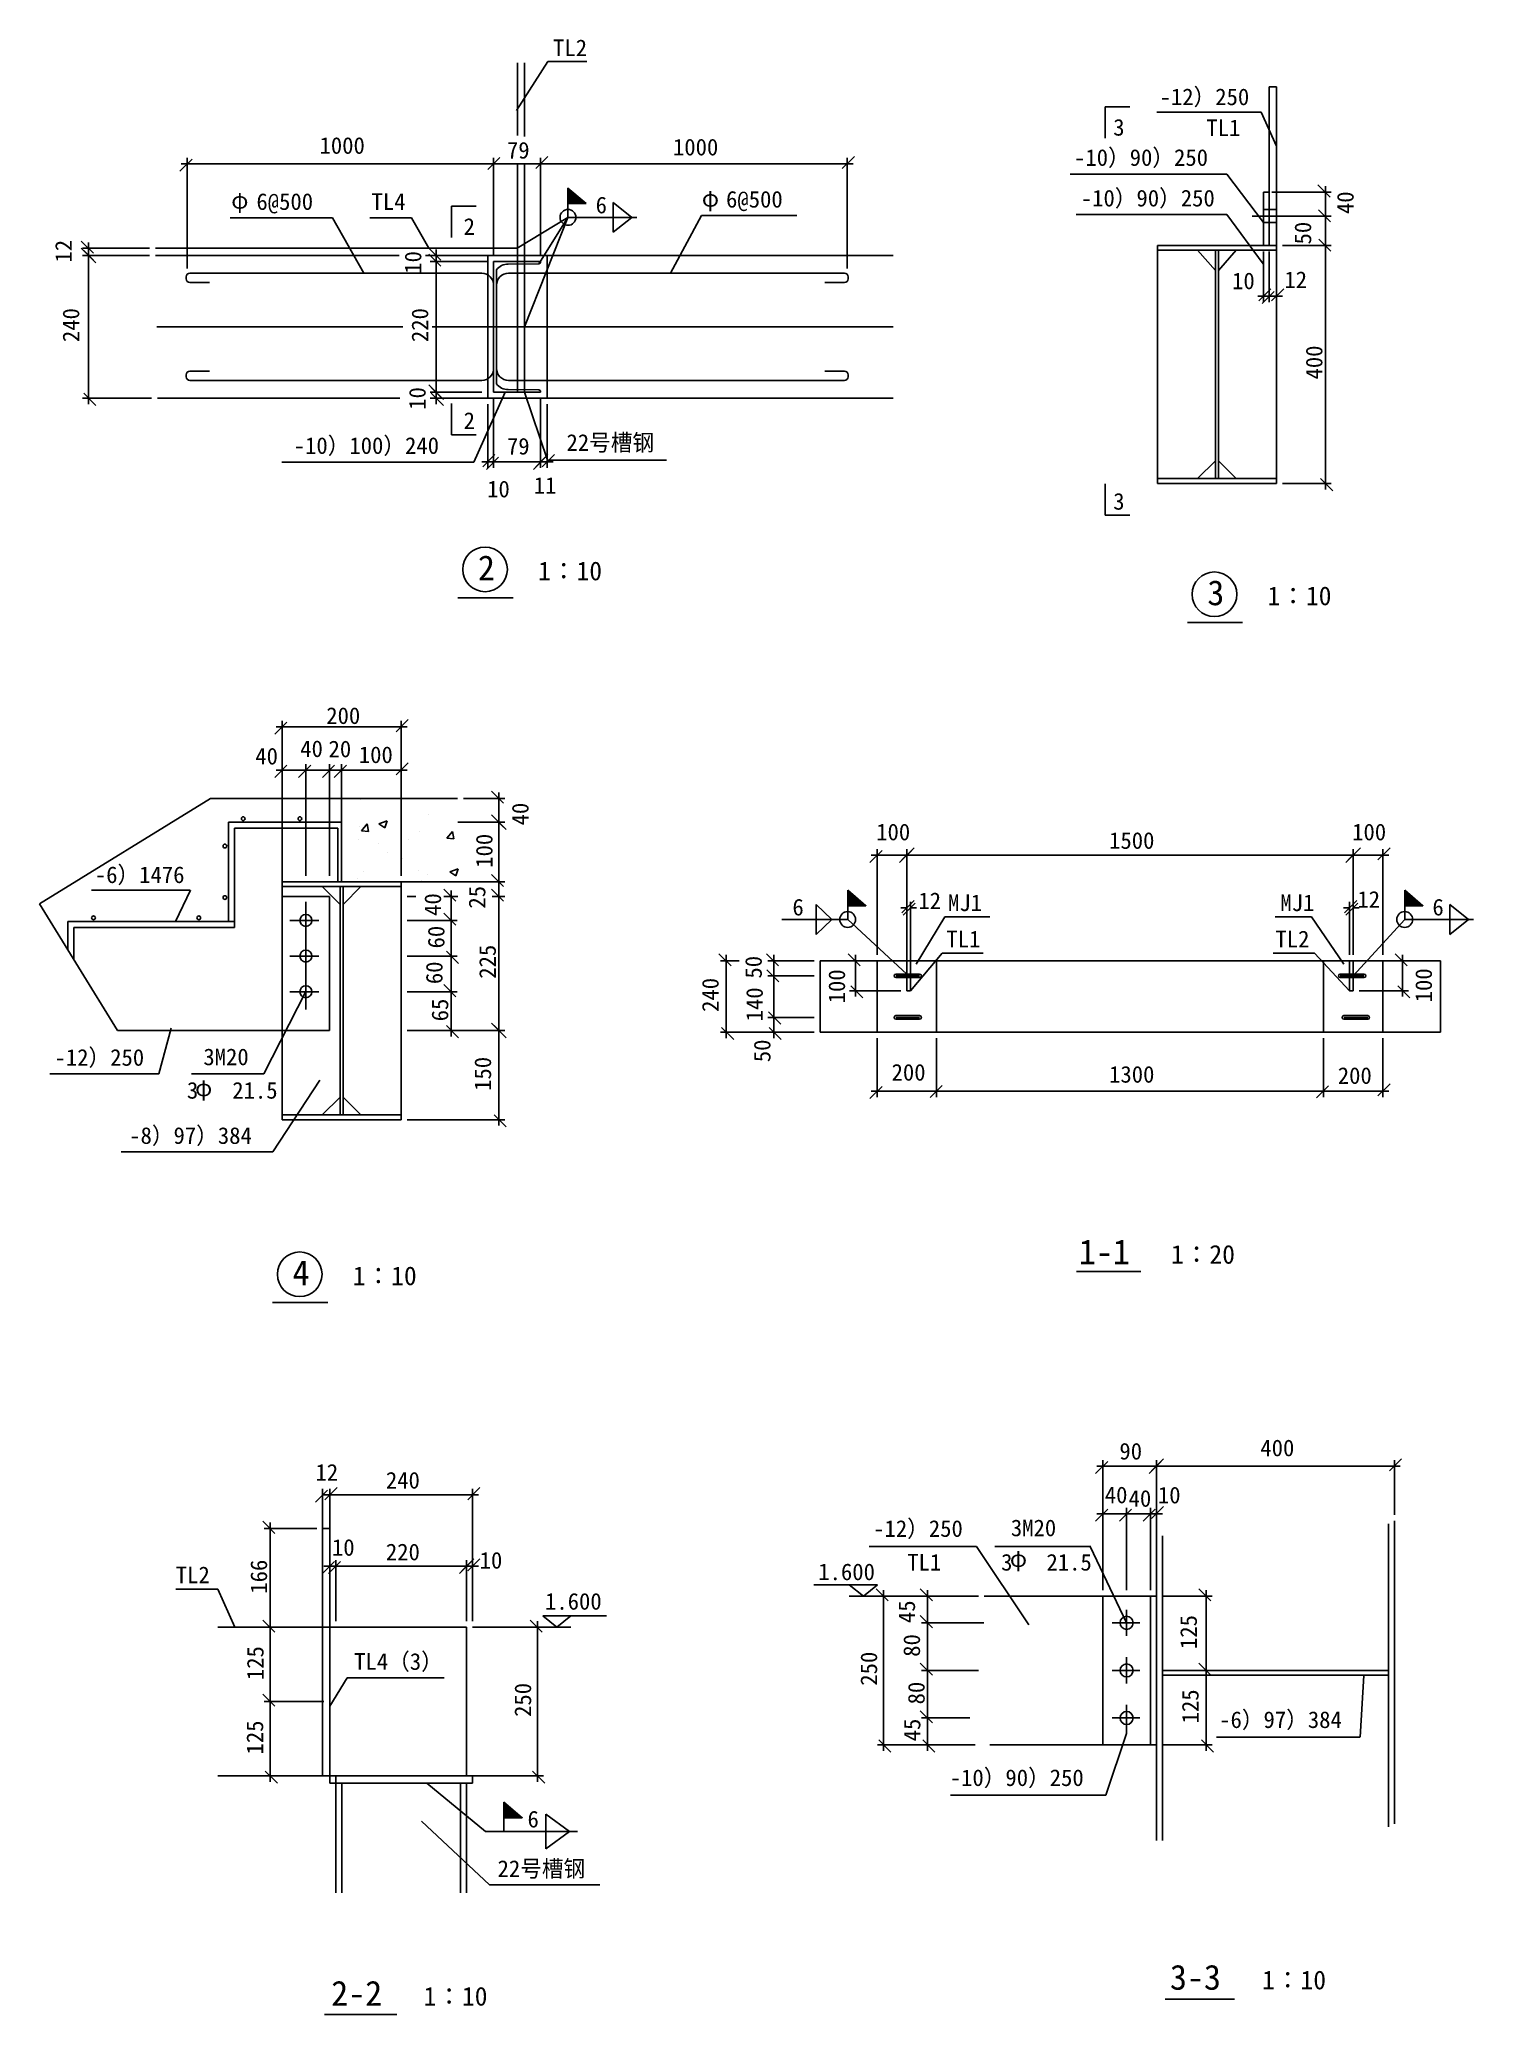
# Model space of a CAD drawing. Header units: metres. Extents: x -6817 to 5234, y 18104 to 34704.
import ezdxf

# ---------------------------------------------------------------- set-up
doc = ezdxf.new("R2010")
doc.units = ezdxf.units.M
for name, color, linetype in [('主梁', 4, 'Continuous'), ('剖切线', 2, 'Continuous'), ('坐标线', 3, 'Continuous'), ('填满', 11, 'Continuous'), ('尺寸', 42, 'Continuous'), ('引线', 9, 'Continuous'), ('文字', 3, 'Continuous'), ('标题', 4, 'Continuous'), ('梁柱', 4, 'Continuous'), ('梯板', 11, 'Continuous'), ('梯梁', 4, 'Continuous'), ('砖墙', 4, 'Continuous'), ('虚线', 1, 'Continuous'), ('螺栓', 11, 'Continuous'), ('轴线', 6, 'Continuous'), ('钢柱', 4, 'Continuous'), ('钢筋', 2, 'Continuous')]:
    doc.layers.add(name, color=color, linetype=linetype)

# ---------------------------------------------------------------- blocks, each defined once
blk = doc.blocks.new('_ARCHTICK')
at = {"color": 0, "linetype": 'ByBlock'}
blk.add_lwpolyline([(-0.82, -0.8), (1.22, 1.24)], dxfattribs=at)

msp = doc.modelspace()

# ---------------------------------------------------------------- hatches: boundary and pattern name
at = {"layer": '梯板'}
h = msp.add_hatch(dxfattribs=at)
h.set_pattern_fill('SOLID')
h.paths.add_polyline_path([(-2376.02, 33454.09), (-2376.02, 33324.33), (-2222.55, 33324.33)])
h = msp.add_hatch(dxfattribs=at)
h.set_pattern_fill('SOLID')
h.paths.add_polyline_path([(-25.18, 27552.66), (-25.18, 27422.9), (128.29, 27422.9)])
h = msp.add_hatch(dxfattribs=at)
h.set_pattern_fill('SOLID')
h.paths.add_polyline_path([(4655.87, 27552.66), (4655.87, 27422.9), (4809.34, 27422.9)])
h = msp.add_hatch(dxfattribs=at)
h.set_pattern_fill('SOLID')
h.paths.add_polyline_path([(-2913.73, 19887.22), (-2913.73, 19757.46), (-2760.26, 19757.46)])

# ---------------------------------------------------------------- linework, layer by layer
at = {"layer": '主梁'}
for p, q in [((3577.67, 34307.08), (3517.67, 34307.08)), ((3517.67, 34307.08), (3517.67, 32972.62)), ((3577.67, 32972.62), (3577.67, 34307.08)), ((3470.17, 33420.12), (3470.17, 32972.62)), ((3517.67, 33420.12), (3470.17, 33420.12)), ((3517.67, 32972.62), (3517.67, 33420.12)), ((2577.67, 31012.62), (2577.67, 32932.62)), ((2577.67, 32932.62), (2915.17, 32932.62)), ((2915.17, 32932.62), (3065.17, 32762.62)), ((3240.17, 32932.62), (3090.17, 32762.62)), ((3577.67, 32932.62), (3240.17, 32932.62)), ((3470.17, 32972.62), (3517.67, 32972.62)), ((3517.67, 32972.62), (3577.67, 32972.62)), ((3577.67, 31012.62), (3577.67, 32932.62)), ((3065.17, 32762.62), (3065.17, 31162.62)), ((3090.17, 32762.62), (3090.17, 31162.62)), ((2577.67, 31012.62), (2577.67, 31107.62)), ((3065.17, 31162.62), (2915.17, 31012.62)), ((3090.17, 31162.62), (3240.17, 31012.62)), ((3577.67, 31012.62), (3577.67, 31107.62)), ((2915.17, 31012.62), (2577.67, 31012.62)), ((3240.17, 31012.62), (3577.67, 31012.62)), ((-3778.54, 27624.81), (-4778.54, 27624.81)), ((-4778.54, 27624.81), (-4778.54, 27584.81)), ((-4778.54, 27584.81), (-3778.54, 27584.81)), ((-4266.04, 27584.81), (-4291.04, 27584.81)), ((-4291.04, 27584.81), (-4291.04, 25664.81)), ((-4266.04, 25664.81), (-4266.04, 27584.81)), ((-3778.54, 27584.81), (-3778.54, 27624.81)), ((-4778.54, 25624.81), (-4778.54, 25664.81)), ((-4778.54, 25664.81), (-3778.54, 25664.81)), ((-3778.54, 25624.81), (-4778.54, 25624.81)), ((-4291.04, 25664.81), (-4266.04, 25664.81)), ((-3778.54, 25664.81), (-3778.54, 25624.81))]:
    msp.add_line(p, q, dxfattribs=at)
at = {"layer": '剖切线'}
for p, q in [((2346.16, 34136.49), (2139.1, 34136.49)), ((2139.1, 34136.49), (2139.1, 33874.6)), ((-3147.4, 33302.81), (-3354.46, 33302.81)), ((-3354.46, 33302.81), (-3354.46, 33040.92)), ((-3354.46, 31381.95), (-3354.46, 31643.84)), ((-3147.4, 31381.95), (-3354.46, 31381.95)), ((2139.1, 30706.64), (2139.1, 30968.53)), ((2346.16, 30706.64), (2139.1, 30706.64))]:
    msp.add_line(p, q, dxfattribs=at)
at = {"layer": '坐标线'}
for centre in [(-3072.4, 30250.46), (3057.11, 30041.08), (-4630.15, 24325.69)]:
    msp.add_circle(centre, 187.66, dxfattribs=at)
at = {"layer": '填满'}
for p, q in [((-4122.4, 28313.58), (-4122.4, 28313.58)), ((-4128.39, 28087.44), (-4128.39, 28087.44)), ((-4111.18, 28052.66), (-4062.97, 28110.11)), ((-4051.42, 28047.42), (-4062.98, 28110.1)), ((-3965.57, 28110.32), (-3895.55, 28137.2)), ((-3965.57, 28110.32), (-3915.83, 28076.77)), ((-3915.83, 28076.77), (-3895.56, 28137.2)), ((-3545.21, 28187.55), (-3545.21, 28187.55)), ((-4134.56, 27980.69), (-4134.56, 27980.69)), ((-4111.18, 28052.66), (-4051.41, 28047.43)), ((-3969.09, 27942.64), (-3969.09, 27942.64)), ((-3718.75, 27975.6), (-3718.75, 27975.6)), ((-3621.12, 28051.1), (-3621.12, 28051.1)), ((-3393.92, 27989.91), (-3345.71, 28047.36)), ((-3393.92, 27989.91), (-3334.15, 27984.68)), ((-3334.16, 27984.67), (-3345.72, 28047.35)), ((-3340.02, 28025.46), (-3340.02, 28025.46)), ((-3888.78, 27867.88), (-3888.78, 27867.88)), ((-3767.26, 27818.57), (-3767.26, 27818.57)), ((-3368.66, 27707.71), (-3298.65, 27734.58)), ((-3318.93, 27674.15), (-3298.65, 27734.58)), ((-4146.72, 27647.8), (-4146.72, 27647.8)), ((-4090.23, 27706.8), (-4090.23, 27706.8)), ((-3633.28, 27718.21), (-3633.28, 27718.21)), ((-3603.09, 27631.04), (-3603.09, 27631.04)), ((-3556.41, 27684.25), (-3556.41, 27684.25)), ((-3368.66, 27707.71), (-3318.92, 27674.15))]:
    msp.add_line(p, q, dxfattribs=at)
at = {"layer": '尺寸'}
for p, q in [((-5575.51, 32780.09), (-5575.51, 33709.26)), ((-3000.37, 32888.88), (-3000.37, 33709.26)), ((-3000.37, 32888.88), (-3000.37, 33709.26)), ((-2605.37, 32888.88), (-2605.37, 33709.26)), ((-2605.37, 32888.88), (-2605.37, 33709.26)), ((-30.22, 32780.09), (-30.22, 33709.26)), ((-2950.37, 33659.26), (-5625.51, 33659.26)), ((-3050.37, 33659.26), (-2555.37, 33659.26)), ((-2655.37, 33659.26), (19.78, 33659.26)), ((3540.17, 33420.12), (4039.08, 33420.12)), ((3989.08, 33470.12), (3989.08, 33220.12)), ((3627.67, 33220.12), (4039.08, 33220.12)), ((3724.07, 33220.12), (4039.08, 33220.12)), ((3989.08, 33270.12), (3989.08, 32922.62)), ((-5892.65, 32948.88), (-6454.3, 32948.88)), ((-5892.65, 32888.88), (-6454.3, 32888.88)), ((-5892.65, 32888.88), (-6454.3, 32888.88)), ((-6404.3, 32838.88), (-6404.3, 32998.88)), ((-6404.3, 32938.88), (-6404.3, 31638.88)), ((-3100.37, 32888.88), (-3534.42, 32888.88)), ((-3484.42, 32788.88), (-3484.42, 32938.88)), ((-3484.42, 31688.88), (-3484.42, 32888.88)), ((3470.17, 32922.62), (3470.17, 32496.69)), ((3517.67, 32922.62), (3517.67, 32496.69)), ((3517.67, 32872.62), (3517.67, 32496.69)), ((3577.67, 32922.62), (3577.67, 32496.69)), ((3627.67, 32972.62), (4039.08, 32972.62)), ((3627.67, 32972.62), (4039.08, 32972.62)), ((3989.08, 33022.62), (3989.08, 30922.62)), ((-3050.37, 32838.88), (-3534.42, 32838.88)), ((-3050.37, 32838.88), (-3534.42, 32838.88)), ((3470.17, 32546.69), (3420.17, 32546.69)), ((3517.67, 32546.69), (3470.17, 32546.69)), ((3627.67, 32546.69), (3517.67, 32546.69)), ((3517.67, 32546.69), (3567.67, 32546.69)), ((-3100.37, 31738.88), (-3534.42, 31738.88)), ((-3100.37, 31738.88), (-3534.42, 31738.88)), ((-3484.42, 31788.88), (-3484.42, 31638.88)), ((-5876.29, 31688.88), (-6454.3, 31688.88)), ((-3100.37, 31688.88), (-3534.42, 31688.88)), ((-3050.37, 31638.88), (-3050.37, 31103.02)), ((-3000.37, 31688.88), (-3000.37, 31103.02)), ((-3000.37, 31638.88), (-3000.37, 31103.02)), ((-2605.37, 31688.88), (-2605.37, 31103.02)), ((-2605.37, 31638.88), (-2605.37, 31103.02)), ((-2550.4, 31638.26), (-2550.4, 31103.02)), ((-3050.37, 31153.02), (-3100.37, 31153.02)), ((-3050.37, 31153.02), (-2555.37, 31153.02)), ((-3000.37, 31153.02), (-2950.37, 31153.02)), ((-2655.37, 31153.02), (-2500.4, 31153.02)), ((3627.67, 30972.62), (4039.08, 30972.62)), ((-3728.54, 28925.92), (-4828.54, 28925.92)), ((-4778.54, 27674.81), (-4778.54, 28975.92)), ((-3778.54, 27674.81), (-3778.54, 28975.92)), ((-4528.48, 28563.55), (-4828.54, 28563.55)), ((-4778.54, 28174.81), (-4778.54, 28613.55)), ((-4578.48, 27674.81), (-4578.48, 28613.55)), ((-4578.48, 27674.81), (-4578.48, 28613.55)), ((-4328.54, 28563.55), (-4578.48, 28563.55)), ((-4228.54, 28563.55), (-4428.54, 28563.55)), ((-4378.54, 27674.81), (-4378.54, 28613.55)), ((-4378.54, 27674.81), (-4378.54, 28613.55)), ((-3728.54, 28563.55), (-4328.54, 28563.55)), ((-4278.54, 27634.81), (-4278.54, 28613.55)), ((-4278.54, 28174.18), (-4278.54, 28613.55)), ((-3778.54, 27674.81), (-3778.54, 28613.55)), ((-3253.97, 28324.81), (-2907, 28324.81)), ((-2957, 28374.81), (-2957, 28074.81)), ((-3301.98, 28124.81), (-2907, 28124.81)), ((-3301.98, 28124.81), (-2907, 28124.81)), ((-2957, 27574.81), (-2957, 28174.81)), ((222.16, 27009.12), (222.16, 27897.85)), ((472.16, 27009.12), (472.16, 27897.85)), ((472.16, 27009.12), (472.16, 27897.85)), ((4222.16, 27009.12), (4222.16, 27897.85)), ((4222.16, 27009.12), (4222.16, 27897.85)), ((4471.66, 27009.12), (4471.66, 27897.85)), ((522.16, 27847.85), (172.16, 27847.85)), ((4272.16, 27847.85), (422.16, 27847.85)), ((4172.16, 27847.85), (4521.66, 27847.85)), ((-3728.54, 27624.81), (-2907, 27624.81)), ((-3728.54, 27624.81), (-2907, 27624.81)), ((-2957, 27451.4), (-2957, 27674.81)), ((-3728.54, 27501.4), (-3654.65, 27501.4)), ((-3418.81, 27501.4), (-3301.43, 27501.4)), ((-3357, 27551.4), (-3357, 27249.76)), ((-3011.78, 27501.4), (-2907, 27501.4)), ((-2957, 26324.81), (-2957, 27551.4)), ((472.16, 27404.68), (422.16, 27404.68)), ((472.16, 26924.12), (472.16, 27454.68)), ((502.16, 26924.12), (502.16, 27454.68)), ((502.16, 27404.68), (552.16, 27404.68)), ((4192.16, 27404.68), (4142.16, 27404.68)), ((4192.16, 27009.12), (4192.16, 27454.68)), ((4222.16, 27009.12), (4222.16, 27454.68)), ((4222.16, 27404.68), (4272.16, 27404.68)), ((-3728.54, 27299.76), (-3307, 27299.76)), ((-3728.54, 27299.76), (-3307, 27299.76)), ((-3357, 26949.76), (-3357, 27349.76)), ((-3728.54, 26999.76), (-3307, 26999.76)), ((-3728.54, 26999.76), (-3307, 26999.76)), ((-3357, 26649.76), (-3357, 27049.76)), ((-937.19, 26959.12), (-1095.38, 26959.12)), ((-1045.38, 26309.12), (-1045.38, 27009.12)), ((-306.71, 26959.12), (-695.38, 26959.12)), ((-306.71, 26959.12), (-689.09, 26959.12)), ((-645.38, 26784.12), (-645.38, 27009.12)), ((172.16, 26959.12), (-9.74, 26959.12)), ((40.26, 26659.12), (40.26, 27009.12)), ((4444.66, 26959.12), (4687.48, 26959.12)), ((4637.48, 26659.12), (4637.48, 27009.12)), ((-3357, 26324.81), (-3357, 26749.76)), ((-306.71, 26834.12), (-695.38, 26834.12)), ((-306.71, 26834.12), (-695.38, 26834.12)), ((-645.38, 26884.12), (-645.38, 26434.12)), ((-3728.54, 26699.76), (-3307, 26699.76)), ((-3728.54, 26699.76), (-3307, 26699.76)), ((422.16, 26709.12), (-9.74, 26709.12)), ((4272.16, 26709.12), (4687.48, 26709.12)), ((-2957, 26424.81), (-2957, 25574.81)), ((-306.71, 26484.12), (-695.38, 26484.12)), ((-306.71, 26484.12), (-695.38, 26484.12)), ((-645.38, 26534.12), (-645.38, 26309.12)), ((-3728.54, 26374.81), (-3307, 26374.81)), ((-3728.54, 26374.81), (-2907, 26374.81)), ((-3728.54, 26374.81), (-2907, 26374.81)), ((-306.71, 26359.12), (-1095.38, 26359.12)), ((-306.71, 26359.12), (-695.38, 26359.12)), ((222.16, 26309.12), (222.16, 25814.63)), ((722.16, 26309.12), (722.16, 25814.63)), ((722.16, 26309.12), (722.16, 25814.63)), ((3972.16, 26309.12), (3972.16, 25814.63)), ((3972.16, 26309.12), (3972.16, 25814.63)), ((4471.66, 26309.12), (4471.66, 25814.63)), ((172.16, 25864.63), (772.16, 25864.63)), ((672.16, 25864.63), (4022.16, 25864.63)), ((4521.66, 25864.63), (3922.16, 25864.63)), ((-3728.54, 25624.81), (-2907, 25624.81)), ((2118.95, 21671.03), (2118.95, 22762.21)), ((2568.95, 21671.03), (2568.95, 22762.21)), ((2568.95, 22262.69), (2568.95, 22762.21)), ((4568.95, 22302.69), (4568.95, 22762.21)), ((2068.95, 22712.21), (2618.95, 22712.21)), ((4618.95, 22712.21), (2518.95, 22712.21)), ((-4437.57, 22014.62), (-4437.57, 22520.76)), ((-4327.57, 22470.76), (-4437.57, 22470.76)), ((-3127.57, 22470.76), (-4427.57, 22470.76)), ((-4377.57, 21715.41), (-4377.57, 22520.76)), ((-4377.57, 21715.41), (-4377.57, 22520.76)), ((-3177.57, 21408.48), (-3177.57, 22520.76)), ((2068.95, 22312.21), (2368.95, 22312.21)), ((2118.95, 21671.03), (2118.95, 22362.21)), ((2568.95, 22312.21), (2268.95, 22312.21)), ((2318.95, 21671.03), (2318.95, 22362.21)), ((2318.95, 21671.03), (2318.95, 22362.21)), ((2518.95, 21671.03), (2518.95, 22362.21)), ((2518.95, 21671.03), (2518.95, 22362.21)), ((2618.95, 22312.21), (2518.95, 22312.21)), ((2568.95, 21671.03), (2568.95, 22362.21)), ((-4487.57, 22188.69), (-4929.13, 22188.69)), ((-4879.13, 22238.69), (-4879.13, 21308.48)), ((-4377.57, 21408.48), (-4377.57, 21922.33)), ((-4327.57, 21408.48), (-4327.57, 21922.33)), ((-4327.57, 21408.48), (-4327.57, 21922.33)), ((-3227.57, 21408.48), (-3227.57, 21922.33)), ((-3227.57, 21408.48), (-3227.57, 21922.33)), ((-3177.57, 21408.48), (-3177.57, 21922.33)), ((-4427.57, 21872.33), (-4327.57, 21872.33)), ((-4377.57, 21872.33), (-3177.57, 21872.33)), ((-3127.57, 21872.33), (-3227.57, 21872.33)), ((-309.57, 21716.29), (224.91, 21716.29)), ((-11.93, 21716.22), (106.94, 21620.31)), ((-11.92, 21620.03), (225.8, 21620.03)), ((106.94, 21620.31), (225.66, 21716.22)), ((1072.74, 21621.03), (226.12, 21621.03)), ((276.12, 20321.03), (276.12, 21671.03)), ((1072.74, 21621.03), (596.29, 21621.03)), ((646.29, 21671.03), (646.29, 21346.03)), ((2618.95, 21621.03), (3037.71, 21621.03)), ((2987.71, 21671.03), (2987.71, 20946.03)), ((-2588.26, 21455.5), (-2469.39, 21359.6)), ((-2587.8, 21455.57), (-2053.32, 21455.57)), ((-2469.39, 21359.6), (-2350.66, 21455.5)), ((646.29, 20946.03), (646.29, 21446.03)), ((-4427.57, 21358.48), (-4929.13, 21358.48)), ((-4427.57, 21358.48), (-4929.13, 21358.48)), ((-4879.13, 21408.48), (-4879.13, 20685.69)), ((-3177.57, 21358.48), (-2582.71, 21358.48)), ((-2632.71, 21408.48), (-2632.71, 20058.48)), ((-2588.25, 21359.32), (-2350.53, 21359.32)), ((1119.92, 21396.03), (596.29, 21396.03)), ((1119.92, 21396.03), (596.29, 21396.03)), ((1075.42, 20996.03), (596.29, 20996.03)), ((1075.42, 20996.03), (596.29, 20996.03)), ((646.29, 21046.03), (646.29, 20546.03)), ((2668.95, 20996.03), (3037.71, 20996.03)), ((2668.95, 20996.03), (3037.71, 20996.03)), ((2987.71, 20321.03), (2987.71, 21046.03)), ((-4879.13, 20058.48), (-4879.13, 20785.69)), ((-4427.57, 20735.69), (-4929.13, 20735.69)), ((-4427.57, 20735.69), (-4929.13, 20735.69)), ((1000.08, 20596.03), (596.29, 20596.03)), ((1000.08, 20596.03), (596.29, 20596.03)), ((646.29, 20321.03), (646.29, 20646.03)), ((1047.07, 20371.03), (226.12, 20371.03)), ((1047.07, 20371.03), (596.29, 20371.03)), ((2618.95, 20371.03), (3037.71, 20371.03)), ((-4427.57, 20108.48), (-4929.13, 20108.48)), ((-3177.57, 20108.48), (-2582.71, 20108.48))]:
    msp.add_line(p, q, dxfattribs=at)
at = {"layer": '引线'}
for p, q in [((-2544.1, 34518.04), (-2808.08, 34107.24)), ((-2544.1, 34518.04), (-2216.65, 34518.04)), ((3450.52, 34094.24), (2571.49, 34094.24)), ((3577.67, 33806.91), (3450.52, 34094.24)), ((1845.22, 33570.84), (3159.95, 33570.84)), ((3159.95, 33570.84), (3470.17, 33165.12)), ((-4355.76, 33204.16), (-5215.94, 33204.16)), ((-4355.76, 33204.16), (-4091.78, 32738.88)), ((-3689.35, 33204.16), (-4040.13, 33204.16)), ((-3689.35, 33204.16), (-3544.52, 32948.88)), ((-2376.02, 33208.73), (-2802.87, 32948.88)), ((-2376.02, 33208.73), (-2740.37, 32288.88)), ((-2376.02, 33208.73), (-2621.37, 32818.88)), ((-1798.1, 33208.73), (-2376.02, 33208.73)), ((-1838.75, 33208.73), (-1996.74, 33333.77)), ((-1996.74, 33333.77), (-1996.74, 33208.73)), ((-1838.75, 33208.73), (-1996.74, 33083.69)), ((-1996.74, 33083.69), (-1996.74, 33208.73)), ((-1254.74, 33223.62), (-1513.95, 32738.88)), ((-1254.74, 33223.62), (-453.4, 33223.62)), ((1895.54, 33232.93), (3159.95, 33232.93)), ((3159.95, 33232.93), (3467.67, 32817.2)), ((-3167.83, 31151.47), (-2903.85, 31738.88)), ((-2740.37, 31738.88), (-2547.34, 31167.79)), ((-3167.83, 31151.47), (-4779.76, 31151.47)), ((-2547.34, 31167.79), (-1547.45, 31167.79)), ((-6381.21, 27555.1), (-5550.63, 27555.1)), ((-5548.64, 27555.1), (-5673.58, 27291.48)), ((-158.23, 27307.29), (-290.61, 27432.33)), ((-290.61, 27432.33), (-290.61, 27307.29)), ((5193.15, 27307.29), (5035.15, 27432.33)), ((5035.15, 27432.33), (5035.15, 27307.29)), ((-577.49, 27307.29), (-25.18, 27307.29)), ((-158.23, 27307.29), (-290.61, 27182.25)), ((-290.61, 27182.25), (-290.61, 27307.29)), ((-25.18, 27307.29), (472.16, 26849.12)), ((549.07, 26931.77), (790.86, 27329.08)), ((790.86, 27329.08), (1170.01, 27329.08)), ((3873.46, 27329.08), (3565.96, 27329.08)), ((4145.25, 26931.77), (3873.46, 27329.08)), ((4655.87, 27307.29), (4222.16, 26834.12)), ((5233.79, 27307.29), (4655.87, 27307.29)), ((5193.15, 27307.29), (5035.15, 27182.25)), ((5035.15, 27182.25), (5035.15, 27307.29)), ((502.16, 26709.12), (767.52, 27024.51)), ((767.52, 27024.51), (1114.25, 27024.51)), ((3896.8, 27024.51), (3550.08, 27024.51)), ((4192.16, 26709.12), (3896.8, 27024.51)), ((-4932.13, 26010.01), (-4578.48, 26703.24)), ((-5814.56, 26010.09), (-5711.23, 26395.18)), ((-6729.48, 26010.09), (-5814.56, 26010.09)), ((-5540.02, 26010.01), (-4932.13, 26010.01)), ((-4854.89, 25354.34), (-4461.41, 25956.07)), ((-6130.46, 25354.34), (-4854.89, 25354.34)), ((1056.91, 22037.6), (156.48, 22037.6)), ((1497.89, 21378.08), (1056.91, 22037.6)), ((2016.74, 22037.6), (1210.88, 22037.6)), ((2318.95, 21396.03), (2013.87, 22037.6)), ((-5319.21, 21678.19), (-5669.99, 21678.19)), ((-5319.21, 21678.19), (-5174.38, 21358.48)), ((-4232.74, 20933.48), (-4377.57, 20695.16)), ((-4232.74, 20933.48), (-3416.19, 20933.48)), ((4281.37, 20436.1), (4313.55, 20953.88)), ((2144.92, 19948.25), (2318.95, 20466.03)), ((3073.35, 20436.1), (4278.57, 20436.1)), ((-3068.4, 19641.86), (-3562.01, 20048.48)), ((839.74, 19948.25), (2144.92, 19948.25)), ((-2362.18, 19641.86), (-2562.87, 19787.86)), ((-2562.87, 19787.86), (-2562.87, 19641.86)), ((-3607.59, 19728.18), (-3034.54, 19192.44)), ((-2295.26, 19641.86), (-3068.4, 19641.86)), ((-2362.18, 19641.86), (-2562.87, 19495.86)), ((-2562.87, 19495.86), (-2562.87, 19641.86)), ((-3034.54, 19192.44), (-2107.51, 19192.44))]:
    msp.add_line(p, q, dxfattribs=at)
for centre in [(-2376.02, 33208.73), (-25.18, 27307.29), (4655.87, 27307.29)]:
    msp.add_circle(centre, 66.55, dxfattribs=at)
at = {"layer": '文字'}
for p, q in [((379.66, 26849.12), (579.66, 26849.12)), ((379.66, 26834.12), (579.66, 26834.12)), ((379.66, 26819.12), (579.66, 26819.12)), ((4314.66, 26849.12), (4114.66, 26849.12)), ((4314.66, 26834.12), (4114.66, 26834.12)), ((4314.66, 26819.12), (4114.66, 26819.12)), ((379.66, 26499.12), (579.66, 26499.12)), ((379.66, 26484.12), (579.66, 26484.12)), ((379.66, 26469.12), (579.66, 26469.12)), ((4344.66, 26499.12), (4144.66, 26499.12)), ((4344.66, 26484.12), (4144.66, 26484.12)), ((4344.66, 26469.12), (4144.66, 26469.12))]:
    msp.add_line(p, q, dxfattribs=at)
for centre, start, end in [((379.66, 26834.12), 90, 270), ((579.66, 26834.12), 270, 90), ((4114.66, 26834.12), 90, 270), ((4314.66, 26834.12), 270, 90), ((379.66, 26484.12), 90, 270), ((579.66, 26484.12), 270, 90), ((4144.66, 26484.12), 90, 270), ((4344.66, 26484.12), 270, 90)]:
    msp.add_arc(centre, 15, start, end, dxfattribs=at)
at = {"layer": '标题'}
for p, q in [((-3300.35, 30012.34), (-2837.19, 30012.34)), ((2829.16, 29802.96), (3292.32, 29802.96)), ((1897.46, 24349.61), (2439.65, 24349.61)), ((-4858.1, 24087.56), (-4394.94, 24087.56)), ((-4421.22, 18103.88), (-3814.32, 18103.88)), ((2641.92, 18233.76), (3226.69, 18233.76))]:
    msp.add_line(p, q, dxfattribs=at)
at = {"layer": '梁柱'}
for p, q in [((3577.67, 32972.62), (2577.67, 32972.62)), ((2577.67, 32972.62), (2577.67, 32932.62)), ((2577.67, 32932.62), (3577.67, 32932.62)), ((3090.17, 32932.62), (3065.17, 32932.62)), ((3065.17, 32932.62), (3065.17, 31012.62)), ((3090.17, 31012.62), (3090.17, 32932.62)), ((3577.67, 32932.62), (3577.67, 32972.62)), ((2577.67, 30972.62), (2577.67, 31012.62)), ((2577.67, 31012.62), (3577.67, 31012.62)), ((3577.67, 30972.62), (2577.67, 30972.62)), ((3065.17, 31012.62), (3090.17, 31012.62)), ((3577.67, 31012.62), (3577.67, 30972.62))]:
    msp.add_line(p, q, dxfattribs=at)
at = {"layer": '梯板'}
for p, q in [((-2800.37, 34507.31), (-2800.37, 33897.76)), ((-2740.37, 34507.31), (-2740.37, 33888.41)), ((-2800.37, 33654.6), (-2800.37, 31738.88)), ((-2740.37, 33659.27), (-2740.37, 31738.88)), ((-2376.02, 33208.73), (-2376.02, 33454.09)), ((-2376.02, 33454.09), (-2222.55, 33324.33)), ((-2222.55, 33324.33), (-2376.02, 33324.33)), ((-5842.65, 32948.88), (-2802.87, 32948.88)), ((-5842.65, 32888.88), (-3795.74, 32888.88)), ((-3567.34, 32888.88), (-2802.87, 32888.88)), ((-5228.54, 27291.48), (-5228.54, 28124.81)), ((-5228.54, 28124.81), (-4278.54, 28124.81)), ((-5178.54, 27241.48), (-5178.54, 28074.81)), ((-5178.54, 28074.81), (-4308.54, 28074.81)), ((-4308.54, 28074.81), (-4308.54, 27624.81)), ((-4278.54, 28124.81), (-4278.54, 27624.81)), ((-25.18, 27307.29), (-25.18, 27552.66)), ((-25.18, 27552.66), (128.29, 27422.9)), ((128.29, 27422.9), (-25.18, 27422.9)), ((4655.87, 27307.29), (4655.87, 27552.66)), ((4655.87, 27552.66), (4809.34, 27422.9)), ((4809.34, 27422.9), (4655.87, 27422.9)), ((-6578.54, 27052.5), (-6578.54, 27291.48)), ((-6578.54, 27291.48), (-5178.54, 27291.48)), ((-6528.54, 26971.5), (-6528.54, 27241.48)), ((-6528.54, 27241.48), (-5178.54, 27241.48)), ((-4437.57, 22188.69), (-4377.57, 22188.69)), ((-4437.57, 20108.48), (-4437.57, 22188.69)), ((-4377.57, 20108.48), (-4377.57, 22188.69)), ((-4377.57, 22188.69), (-4377.57, 22188.69)), ((-3227.57, 21358.48), (-3227.57, 20108.48)), ((-3177.57, 20108.48), (-4377.57, 20108.48)), ((-4377.57, 20108.48), (-4377.57, 20048.48)), ((-3177.57, 20048.48), (-3177.57, 20108.48)), ((-4377.57, 20048.48), (-3177.57, 20048.48)), ((-2913.73, 19641.86), (-2913.73, 19887.22)), ((-2913.73, 19887.22), (-2760.26, 19757.46)), ((-2760.26, 19757.46), (-2913.73, 19757.46))]:
    msp.add_line(p, q, dxfattribs=at)
at = {"layer": '梯梁'}
for p, q in [((-5380.95, 28324.81), (-6816.8, 27438.48)), ((-4778.54, 28324.81), (-5380.95, 28324.81)), ((-4778.54, 27499.81), (-4778.54, 28324.81)), ((-4778.54, 28324.81), (-4278.54, 28324.81)), ((-4778.54, 28124.81), (-4778.54, 28324.81)), ((-3303.97, 28324.81), (-4278.54, 28324.81)), ((-4278.54, 28324.81), (-4278.54, 27624.81)), ((-4278.54, 28324.81), (-4278.54, 28124.81)), ((-4278.54, 28124.81), (-4778.54, 28124.81)), ((-4778.54, 25664.81), (-4778.54, 27584.83)), ((-4778.54, 27584.83), (-4441.04, 27584.82)), ((-4441.04, 27584.82), (-4291.04, 27434.81)), ((-4278.54, 27624.81), (-3309.11, 27624.81)), ((-4116.04, 27584.82), (-4266.04, 27434.81)), ((-3778.54, 27584.83), (-4116.04, 27584.82)), ((-3778.54, 25664.81), (-3778.54, 27584.83)), ((-6160.22, 26374.81), (-6816.8, 27438.48)), ((-4778.54, 27499.81), (-4378.54, 27499.81)), ((-4378.54, 27499.81), (-4378.54, 26374.81)), ((-4291.04, 27434.81), (-4291.04, 25814.81)), ((-4266.04, 27434.81), (-4266.04, 25814.81)), ((4955.18, 26959.12), (-256.71, 26959.12)), ((-256.71, 26359.12), (-256.71, 26959.12)), ((222.16, 26959.12), (722.16, 26959.12)), ((222.16, 26359.12), (222.16, 26959.12)), ((472.16, 26959.12), (502.16, 26959.12)), ((472.16, 26709.12), (472.16, 26959.12)), ((502.16, 26959.12), (502.16, 26709.12)), ((722.16, 26959.12), (722.16, 26359.12)), ((4471.66, 26959.12), (3972.16, 26959.12)), ((3972.16, 26959.12), (3972.16, 26359.12)), ((4222.16, 26959.12), (4192.16, 26959.12)), ((4192.16, 26959.12), (4192.16, 26709.12)), ((4222.16, 26709.12), (4222.16, 26959.12)), ((4471.66, 26359.12), (4471.66, 26959.12)), ((4955.18, 26359.12), (4955.18, 26959.12)), ((502.16, 26709.12), (472.16, 26709.12)), ((4192.16, 26709.12), (4222.16, 26709.12)), ((-4378.54, 26374.81), (-6160.22, 26374.81)), ((4955.18, 26359.12), (-256.71, 26359.12)), ((722.16, 26359.12), (222.16, 26359.12)), ((3972.16, 26359.12), (4471.66, 26359.12)), ((-4291.04, 25814.81), (-4441.04, 25664.81)), ((-4266.04, 25814.81), (-4116.04, 25664.81)), ((-4441.04, 25664.81), (-4778.54, 25664.81)), ((-4116.04, 25664.81), (-3778.54, 25664.81)), ((-5319.21, 21358.48), (-3227.57, 21358.48)), ((-5319.21, 20108.48), (-3227.57, 20108.48)), ((-4327.57, 19125.14), (-4327.57, 20108.48)), ((-3227.57, 19125.14), (-3227.57, 20048.48))]:
    msp.add_line(p, q, dxfattribs=at)
at = {"layer": '砖墙'}
for p, q in [((-5826.29, 32888.88), (-3818.11, 32888.88)), ((-3573.33, 32888.88), (355.98, 32888.88)), ((-3050.37, 32888.88), (-2550.4, 32888.26)), ((-3050.37, 31688.88), (-3050.37, 32888.88)), ((-2550.4, 32888.26), (-2550.4, 31688.26)), ((-5826.29, 31688.88), (-3787.98, 31688.88)), ((-3486.8, 31688.88), (355.98, 31688.88)), ((-2550.4, 31688.26), (-3050.37, 31688.88))]:
    msp.add_line(p, q, dxfattribs=at)
at = {"layer": '虚线'}
for p, q in [((-3000.37, 32838.88), (-3000.37, 31738.88)), ((-2605.37, 32838.88), (-3000.37, 32838.88)), ((-2976.37, 31810.88), (-2976.37, 32766.88)), ((-2878.37, 32814.88), (-2621.37, 32818.88)), ((-2605.37, 32834.88), (-2605.37, 32838.88)), ((-3000.37, 32288.88), (-2976.37, 32288.88)), ((-3000.37, 31738.88), (-2605.37, 31738.88)), ((-2621.37, 31758.88), (-2878.37, 31762.88)), ((-2605.37, 31738.88), (-2605.37, 31742.88)), ((-4278.54, 27584.81), (-4778.54, 27584.83)), ((-4778.54, 27499.81), (-4778.5, 26374.81)), ((-4275.07, 19125.14), (-4275.07, 20048.48)), ((-3280.07, 19125.14), (-3280.07, 20048.48))]:
    msp.add_line(p, q, dxfattribs=at)
for centre, radius, start, end in [((-2883.89, 32702.11), 112.91, 87.2, 144.99), ((-2621.37, 32834.88), 16, 270, 0), ((-2883.89, 31875.65), 112.91, 215.01, 272.8), ((-2621.37, 31742.88), 16, 360, 90)]:
    msp.add_arc(centre, radius, start, end, dxfattribs=at)
at = {"layer": '螺栓'}
for p, q in [((3375.1, 33220.12), (3674.07, 33220.12)), ((3470.17, 33275.12), (3577.67, 33275.12)), ((3470.17, 33165.12), (3577.67, 33165.12)), ((-4578.48, 27456.01), (-4578.48, 27150.47)), ((-4713.45, 27299.75), (-4469.59, 27299.76)), ((-4578.48, 27156.01), (-4578.48, 26850.47)), ((-4713.45, 26999.75), (-4469.59, 26999.76)), ((-4578.48, 26856.01), (-4578.48, 26550.47)), ((-4713.45, 26699.75), (-4469.59, 26699.76)), ((2318.95, 21286.03), (2318.95, 21506.03)), ((2196.13, 21396.03), (2428.95, 21396.03)), ((2318.95, 20886.03), (2318.95, 21106.03)), ((2196.13, 20996.03), (2428.95, 20996.03)), ((2196.13, 20596.03), (2428.95, 20596.03)), ((2318.95, 20466.03), (2318.95, 20706.03))]:
    msp.add_line(p, q, dxfattribs=at)
for centre, radius in [((-4578.48, 27299.75), 50), ((-4578.48, 26999.75), 50), ((-4578.48, 26699.75), 50), ((2318.95, 21396.03), 55), ((2318.95, 20996.03), 55), ((2318.95, 20596.03), 55)]:
    msp.add_circle(centre, radius, dxfattribs=at)
at = {"layer": '轴线'}
for p, q in [((-3764.37, 32288.88), (-5832.03, 32288.88)), ((355.98, 32288.88), (-3517.59, 32288.88))]:
    msp.add_line(p, q, dxfattribs=at)
at = {"layer": '钢柱'}
for p, q in [((192.16, 26959.12), (692.16, 26959.12)), ((4471.66, 26959.12), (3972.16, 26959.12)), ((222.16, 26359.12), (692.16, 26359.12)), ((4471.66, 26359.12), (3972.16, 26359.12)), ((4471.66, 26359.12), (4002.16, 26359.12)), ((4568.95, 22252.69), (4568.95, 19705.14)), ((2568.95, 22114.85), (2568.95, 19567.3)), ((2618.95, 22126.31), (2618.95, 19567.3)), ((4518.95, 22227.66), (4518.95, 19680.1)), ((1122.74, 21621.03), (2568.95, 21621.03)), ((2118.95, 21621.03), (2118.95, 20371.03)), ((2518.95, 21621.03), (2518.95, 20371.03)), ((2618.95, 20996.03), (4518.95, 20996.03)), ((2618.95, 20956.03), (4518.95, 20956.03)), ((1168.31, 20371.03), (2568.95, 20371.03))]:
    msp.add_line(p, q, dxfattribs=at)
at = {"layer": '钢筋'}
for p, q in [((-5584.3, 32691.69), (-5584.3, 32708.88)), ((-5554.3, 32738.88), (-3368.42, 32738.88)), ((-3100.37, 32738.88), (-3368.42, 32738.88)), ((-2876.37, 32738.88), (-2237.32, 32738.88)), ((-51.43, 32738.88), (-2237.32, 32738.88)), ((-21.43, 32691.69), (-21.43, 32708.88)), ((-5387.31, 32661.69), (-5554.3, 32661.69)), ((-3000.37, 31938.88), (-3000.37, 32638.88)), ((-2976.37, 31938.88), (-2976.37, 32638.88)), ((-218.42, 32661.69), (-51.43, 32661.69)), ((-5584.3, 31886.08), (-5584.3, 31868.88)), ((-5387.31, 31916.08), (-5554.3, 31916.08)), ((-218.42, 31916.08), (-51.43, 31916.08)), ((-21.43, 31886.08), (-21.43, 31868.88)), ((-5554.3, 31838.88), (-3100.37, 31838.88)), ((-51.43, 31838.88), (-2876.37, 31838.88))]:
    msp.add_line(p, q, dxfattribs=at)
for centre, radius, start, end in [((-5554.3, 32708.88), 30, 90, 180), ((-3100.37, 32638.88), 100, 0, 90), ((-2876.37, 32638.88), 100, 90, 180), ((-51.43, 32708.88), 30, 0, 90), ((-5554.3, 32691.69), 30, 180, 270), ((-51.43, 32691.69), 30, 270, 0), ((-5554.3, 31886.08), 30, 90, 180), ((-3100.37, 31938.88), 100, 270, 0), ((-2876.37, 31938.88), 100, 180, 270), ((-51.43, 31886.08), 30, 0, 90), ((-5554.3, 31868.88), 30, 180, 270), ((-51.43, 31868.88), 30, 270, 0), ((-5104.82, 28154.81), 15.62, 0, 180), ((-5104.82, 28154.81), 15.62, 180, 0), ((-4628.54, 28154.81), 15.62, 0, 180), ((-4628.54, 28154.81), 15.62, 180, 0), ((-5258.54, 27924.81), 15.62, 0, 180), ((-5258.54, 27924.81), 15.62, 180, 0), ((-5258.54, 27491.48), 15.62, 0, 180), ((-5258.54, 27491.48), 15.62, 180, 0), ((-6363.01, 27321.48), 15.62, 0, 180), ((-6363.01, 27321.48), 15.62, 180, 0), ((-5478.54, 27321.48), 15.62, 0, 180), ((-5478.54, 27321.48), 15.62, 180, 0)]:
    msp.add_arc(centre, radius, start, end, dxfattribs=at)

# ---------------------------------------------------------------- block references
at = {"layer": '尺寸', "xscale": 50, "yscale": 50, "zscale": 50}
for p, rotation in [((-5575.51, 33659.26), 180), ((-2988.95, 33672.48), 180), ((3989.08, 33420.12), 90), ((3992.22, 33212.23), 90), ((-6404.3, 32948.88), 90), ((-6404.3, 32888.88), 90), ((-6404.3, 32888.88), 270), ((-3484.42, 32888.88), 90), ((-3484.42, 32838.88), 90), ((3972.7, 32985.35), 270), ((3517.67, 32546.69), 180), ((3517.67, 32546.69), 180), ((-6404.3, 31688.88), 270), ((-3484.42, 31738.88), 90), ((-3484.42, 31738.88), 270), ((-3484.42, 31688.88), 270), ((-3000.37, 31153.02), 180), ((-3000.37, 31153.02), 180), ((-2605.37, 31153.02), 180), ((3989.08, 30972.62), 270), ((-4778.54, 28925.92), 180), ((-4778.54, 28563.55), 180), ((-4578.48, 28563.55), 180), ((-4378.54, 28563.55), 180), ((-4278.54, 28563.55), 180), ((-2957, 28324.81), 90), ((-2957, 28124.81), 90), ((-2957, 28124.81), 270), ((222.16, 27847.85), 180), ((472.16, 27847.85), 180), ((4222.16, 27847.85), 180), ((-3357, 27501.4), 90), ((-2957, 27624.81), 90), ((-2957, 27501.4), 90), ((502.16, 27404.68), 180), ((4222.16, 27404.68), 180), ((-3357, 27299.76), 90), ((-3357, 26999.76), 270), ((-1045.38, 26959.12), 90), ((-645.38, 26959.12), 90), ((40.26, 26959.12), 90), ((4637.48, 26959.12), 90), ((-3357, 26699.76), 90), ((-664.73, 26844.6), 270), ((40.26, 26709.12), 270), ((4637.48, 26709.12), 270), ((-3357, 26374.81), 270), ((-2957, 26374.81), 90), ((-2957, 26374.81), 270), ((-1045.38, 26359.12), 270), ((-628.32, 26469.52), 90), ((-645.38, 26359.12), 270), ((222.16, 25864.63), 180), ((-2957, 25624.81), 270), ((2118.95, 22712.21), 180), ((2568.95, 22712.21), 180), ((-4437.57, 22470.76), 180), ((-4879.13, 22188.69), 90), ((2118.95, 22312.21), 180), ((2318.95, 22312.21), 180), ((2518.95, 22312.21), 180), ((-4377.57, 21872.33), 180), ((-4327.57, 21872.33), 180), ((-3227.57, 21872.33), 180), ((276.12, 21621.03), 90), ((646.29, 21621.03), 90), ((2987.71, 21621.03), 90), ((-4879.13, 21358.48), 90), ((-2632.71, 21358.48), 90), ((646.29, 21396.03), 90), ((646.29, 20996.03), 90), ((2987.71, 20996.03), 90), ((-4879.13, 20735.69), 90), ((646.29, 20596.03), 90), ((276.12, 20371.03), 270), ((646.29, 20371.03), 270), ((2987.71, 20371.03), 270), ((-4879.13, 20108.48), 270), ((-2632.71, 20108.48), 270)]:
    msp.add_blockref('_ARCHTICK', p, dxfattribs=dict(at, rotation=rotation))
for p in [(-2605.37, 33659.26), (-30.22, 33659.26), (3470.17, 32546.69), (3577.67, 32546.69), (-3050.37, 31153.02), (-2605.37, 31153.02), (-2550.4, 31153.02), (-3778.54, 28925.92), (-3778.54, 28563.55), (472.16, 27847.85), (4222.16, 27847.85), (4471.66, 27847.85), (472.16, 27404.68), (4192.16, 27404.68), (709.05, 25850.84), (3955.67, 25847.19), (4471.66, 25864.63), (2568.95, 22712.21), (4568.95, 22712.21), (-4377.57, 22470.76), (-3177.57, 22470.76), (2568.95, 22312.21), (-3227.57, 21872.33), (-3177.57, 21872.33)]:
    msp.add_blockref('_ARCHTICK', p, dxfattribs=at)

# ---------------------------------------------------------------- texts
at = {"layer": '剖切线'}
for s, p in [('3', (2206.14, 33895.63)), ('2', (-3252.8, 33061.94)), ('2', (-3252.8, 31430.59)), ('3', (2206.14, 30751.95))]:
    msp.add_text(s, height=140, dxfattribs=at).set_placement(p)
at = {"layer": '尺寸'}
for s, p in [('1000', (-4463.65, 33742.91)), ('1000', (-1493.51, 33729.53)), ('79', (-2888.58, 33702.97)), ('10', (3205.05, 32605.27)), ('12', (3644.58, 32614.55)), ('79', (-2888.58, 31215.38)), ('10', (-3055.24, 30855.63)), ('11', (-2663.6, 30885.67)), ('200', (-4407.12, 28950.92)), ('40', (-5003.51, 28610.48)), ('40', (-4625.93, 28672.98)), ('20', (-4388.01, 28670.92)), ('100', (-4133.47, 28622.44)), ('100', (214.3, 27973.08)), ('100', (4214.05, 27973.08)), ('1500', (2171.45, 27901.38)), ('12', (568.74, 27394.56)), ('12', (4258.1, 27406.31)), ('200', (343.59, 25953.13)), ('1300', (2171.45, 25936.08)), ('200', (4093.34, 25925.58)), ('400', (3442.52, 22796.15)), ('90', (2258.24, 22768.41)), ('12', (-4497.57, 22590.83)), ('240', (-3906.14, 22524.26)), ('40', (2135.38, 22400.96)), ('40', (2335.38, 22371.59)), ('10', (2581.7, 22399.71)), ('10', (-4359.22, 21959.83)), ('220', (-3906.14, 21921.55)), ('10', (-3117.99, 21851.61))]:
    msp.add_text(s, height=140, dxfattribs=at).set_placement(p)
for s, p in [('40', (4226.58, 33236.55)), ('50', (3869.8, 32981.1)), ('12', (-6545.17, 32828.88)), ('10', (-3608.15, 32734.71)), ('240', (-6482.67, 32160.31)), ('220', (-3550.13, 32160.31)), ('400', (3964.08, 31846.19)), ('10', (-3571.92, 31591.47)), ('40', (-2707.1, 28098.22)), ('100', (-3009.86, 27741.95)), ('25', (-3070.1, 27399.11)), ('40', (-3442.15, 27337.57)), ('60', (-3413.58, 27064.05)), ('225', (-2982, 26809.53)), ('60', (-3429.93, 26764.05)), ('50', (-747.11, 26810.91)), ('240', (-1109.75, 26530.55)), ('140', (-738.54, 26451.12)), ('100', (-47.24, 26602.79)), ('100', (4884.39, 26611.28)), ('65', (-3382, 26451.57)), ('50', (-674.11, 26108.11)), ('150', (-3021.97, 25866.96)), ('166', (-4904.13, 21640.73)), ('45', (540.65, 21393.81)), ('125', (2909.22, 21175.67)), ('80', (582.6, 21110.31)), ('125', (-4933.88, 20914.23)), ('250', (222.36, 20867.46)), ('250', (-2685.3, 20604.91)), ('80', (621.29, 20710.31)), ('125', (2923.49, 20550.67)), ('125', (-4937.19, 20289.23)), ('45', (585.44, 20399.96))]:
    msp.add_text(s, height=140, rotation=90, dxfattribs=at).set_placement(p)
at = {"layer": '文字'}
for s, height, p in [('TL2', 140, (-2501.2, 34563.79)), ('-12）250', 140, (2595.93, 34151.98)), ('TL1', 140, (2988.88, 33891.9)), ('-10）90）250', 140, (1877.01, 33641.82)), ('φ', 140, (-5205.59, 33282.28)), ('6@500', 140, (-4993.87, 33271.66)), ('TL4', 140, (-4026.78, 33271.66)), ('6', 140, (-2143.31, 33242.85)), ('φ', 140, (-1250.78, 33299)), ('6@500', 140, (-1047.34, 33291.11)), ('-10）90）250', 140, (1933.86, 33300.57)), ('-10）100）240', 140, (-4680.46, 31220.81)), ('22号槽钢', 140, (-2388.51, 31246.43)), ('2', 210, (-3132.57, 30158.15)), ('1∶10', 158, (-2626.56, 30158.25)), ('3', 210, (2996.94, 29948.77)), ('1∶10', 158, (3502.95, 29948.87)), ('-6）1476', 140, (-6351.74, 27613.78)), ('6', 140, (-489.72, 27341.41)), ('MJ1', 140, (817.98, 27378.11)), ('MJ1', 140, (3610.62, 27378.11)), ('6', 140, (4888.59, 27341.41)), ('TL1', 140, (804.32, 27073.55)), ('TL2', 140, (3569.53, 27073.55)), ('-12）250', 140, (-6690.83, 26078.11)), ('3M20', 140, (-5439.71, 26082.94)), ('3   21.5', 140, (-5577.83, 25801.53)), ('φ', 140, (-5509.38, 25822.58)), ('-8）97）384', 140, (-6063.03, 25421.65)), ('1-1', 210, (1917.8, 24408.96)), ('1∶20', 158, (2691.82, 24413.8)), ('4', 210, (-4690.31, 24233.38)), ('1∶10', 158, (-4184.31, 24233.48)), ('-12）250', 140, (188.88, 22118.42)), ('3M20', 140, (1345.98, 22124.02)), ('TL1', 140, (475.27, 21835.26)), ('3   21.5', 140, (1264.28, 21835.14)), ('φ', 140, (1337.45, 21865.72)), ('TL2', 140, (-5671.66, 21729.17)), ('1.600', 140, (-272.45, 21754.56)), ('1.600', 140, (-2568.67, 21506.62)), ('TL4（3）', 140, (-4172.73, 21000.98)), ('-6）97）384', 140, (3096.82, 20511.9)), ('-10）90）250', 140, (832.49, 20024.3)), ('6', 140, (-2715.83, 19675.98)), ('22号槽钢', 140, (-2967.47, 19260.13)), ('3-3', 210, (2683.02, 18311.95)), ('1∶10', 158, (3457.58, 18315.2)), ('2-2', 210, (-4365.49, 18177.55)), ('1∶10', 158, (-3589.53, 18178.42))]:
    msp.add_text(s, height=height, dxfattribs=at).set_placement(p)

doc.saveas('drawing.dxf')
